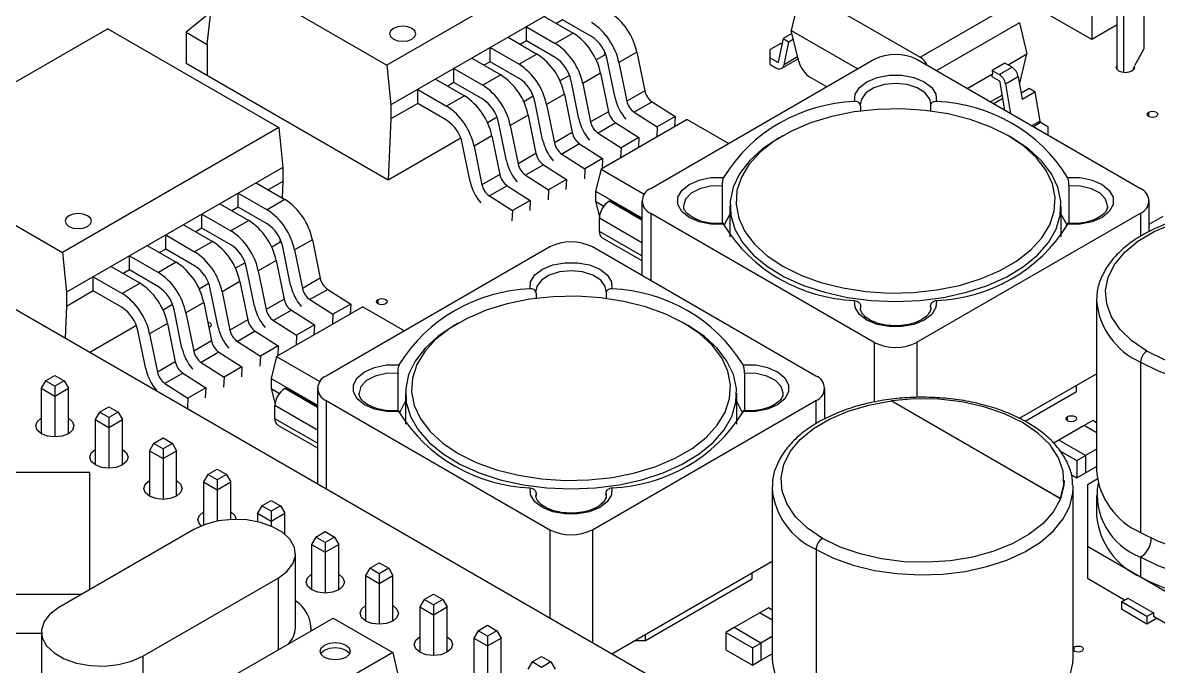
# Model space of a CAD drawing. Header units: millimetres. Extents: x -28 to 252, y 0 to 206.
# Drawn here: x 94.7 to 132.41, y 163.62 to 184.99 of the extents above; entities that cross this region are included whole.
import ezdxf

# ---------------------------------------------------------------- set-up
doc = ezdxf.new("R2010")
doc.units = ezdxf.units.MM

msp = doc.modelspace()

# ---------------------------------------------------------------- linework, layer by layer
at = {"color": 7, "linetype": 'Continuous', "lineweight": 25}
for p, q in [((113.981, 187.726), (106.796, 183.578)), ((130.207, 187.74), (130.207, 184.425)), ((100.822, 184.269), (101.115, 186.858)), ((101.115, 186.858), (106.796, 183.578)), ((130.207, 184.425), (126.187, 186.746)), ((114.113, 186.405), (106.929, 182.258)), ((131.929, 186.009), (131.929, 184.113)), ((120.422, 185.567), (120.22, 184.734)), ((121.096, 185.812), (124.508, 183.842)), ((131.052, 183.424), (131.052, 185.74)), ((131.258, 185.622), (131.258, 183.332)), ((100.943, 185.339), (100.13, 184.668)), ((112.02, 185.197), (112.981, 184.642)), ((124.508, 183.842), (127.409, 185.516)), ((111.428, 184.388), (111.428, 184.855)), ((111.428, 184.855), (112.388, 184.3)), ((112.631, 185.083), (112.425, 184.964)), ((113.592, 184.528), (112.631, 185.083)), ((127.802, 184.987), (125.038, 183.392)), ((127.802, 184.987), (128.054, 183.951)), ((131.052, 184.913), (130.207, 184.425)), ((97.523, 184.784), (90.339, 180.637)), ((97.523, 184.784), (103.204, 181.505)), ((100.13, 184.668), (100.822, 184.269)), ((100.13, 184.668), (100.13, 183.631)), ((110.817, 184.502), (111.778, 183.948)), ((112.981, 184.642), (112.388, 184.3)), ((119.958, 184.461), (119.795, 183.682)), ((120.246, 184.627), (119.958, 184.461)), ((119.958, 184.461), (120.146, 184.353)), ((120.146, 184.353), (120.292, 184.437)), ((120.22, 184.734), (122.441, 183.452)), ((120.472, 183.698), (120.22, 184.734)), ((100.822, 184.269), (100.822, 183.232)), ((110.224, 183.693), (110.224, 184.16)), ((110.224, 184.16), (111.185, 183.606)), ((111.428, 184.388), (111.221, 184.269)), ((112.388, 183.834), (111.428, 184.388)), ((119.88, 184.301), (119.527, 184.097)), ((119.527, 183.599), (119.527, 184.097)), ((119.88, 184.301), (119.924, 184.301)), ((119.987, 183.591), (120.146, 184.353)), ((131.633, 183.563), (131.929, 184.113)), ((109.614, 183.808), (110.574, 183.253)), ((110.224, 183.693), (110.018, 183.574)), ((111.185, 183.139), (110.224, 183.693)), ((111.778, 183.948), (111.185, 183.606)), ((114.018, 183.908), (113.745, 183.751)), ((114.024, 184.028), (114.018, 183.908)), ((114.373, 182.49), (114.112, 183.767)), ((115.095, 184.004), (114.502, 183.662)), ((115.095, 184.004), (115.356, 182.728)), ((122.981, 183.763), (115.556, 179.477)), ((119.768, 183.672), (119.527, 183.811)), ((119.797, 183.689), (119.768, 183.672)), ((119.91, 183.473), (120.451, 183.785)), ((120.435, 183.85), (119.987, 183.591)), ((131.82, 179.477), (124.395, 183.763)), ((127.425, 183.587), (128.054, 183.951)), ((127.808, 182.94), (128.054, 183.951)), ((106.834, 179.761), (100.13, 183.631)), ((106.796, 183.578), (106.929, 182.258)), ((109.021, 182.999), (109.021, 183.465)), ((109.021, 183.465), (109.982, 182.911)), ((113.892, 183.31), (113.299, 182.967)), ((113.892, 183.31), (114.153, 182.033)), ((114.502, 183.662), (114.764, 182.386)), ((119.527, 183.599), (119.71, 183.493)), ((127.32, 183.648), (126.896, 183.403)), ((126.896, 183.403), (126.909, 183.289)), ((126.896, 183.403), (127.133, 183.266)), ((127.133, 183.266), (127.558, 183.511)), ((127.558, 183.511), (127.32, 183.648)), ((131.59, 183.482), (131.609, 183.519)), ((131.59, 183.482), (131.59, 183.424)), ((108.41, 183.113), (109.371, 182.558)), ((109.021, 182.999), (108.815, 182.88)), ((109.982, 182.444), (109.021, 182.999)), ((110.574, 183.253), (109.982, 182.911)), ((112.86, 183.24), (112.542, 183.056)), ((113.17, 181.796), (112.909, 183.072)), ((113.299, 182.967), (113.56, 181.691)), ((121.408, 182.855), (120.865, 183.169)), ((126.062, 182.801), (126.909, 183.289)), ((126.896, 183.191), (126.909, 183.289)), ((127.133, 183.053), (126.896, 183.191)), ((127.319, 182.075), (127.161, 183.012)), ((127.341, 182.953), (127.765, 183.197)), ((127.341, 182.953), (127.507, 181.967)), ((127.765, 183.197), (127.892, 182.445)), ((107.818, 182.304), (107.818, 182.771)), ((107.818, 182.771), (108.778, 182.216)), ((109.371, 182.558), (108.778, 182.216)), ((112.688, 182.615), (112.096, 182.273)), ((112.688, 182.615), (112.95, 181.339)), ((115.356, 182.728), (114.764, 182.386)), ((126.834, 182.355), (127.233, 182.585)), ((128.128, 182.798), (127.858, 182.643)), ((127.892, 182.445), (128.316, 182.69)), ((128.316, 182.69), (128.128, 182.798)), ((128.316, 182.69), (128.479, 181.723)), ((107.818, 182.304), (106.929, 181.791)), ((106.929, 182.258), (106.929, 181.791)), ((108.778, 181.75), (107.818, 182.304)), ((111.657, 182.545), (111.338, 182.361)), ((111.967, 181.101), (111.705, 182.377)), ((112.096, 182.273), (112.357, 180.997)), ((115.603, 182.355), (115.01, 182.013)), ((115.603, 182.355), (116.367, 181.868)), ((122.528, 182.236), (122.521, 182.297)), ((122.526, 182.23), (122.526, 182.054)), ((124.852, 182.287), (124.848, 182.236)), ((124.85, 182.23), (124.85, 182.054)), ((124.855, 182.282), (124.856, 182.297)), ((126.935, 182.297), (127.251, 182.479)), ((110.453, 181.85), (110.135, 181.667)), ((111.485, 181.92), (110.892, 181.578)), ((111.485, 181.92), (111.746, 180.644)), ((114.153, 182.033), (113.56, 181.691)), ((115.01, 182.013), (115.774, 181.526)), ((116.367, 181.868), (115.774, 181.526)), ((116.367, 181.868), (116.351, 181.535)), ((132.095, 181.874), (132.095, 182.017)), ((103.204, 181.505), (96.02, 177.357)), ((103.204, 181.505), (103.337, 180.184)), ((106.929, 181.791), (106.834, 179.761)), ((110.763, 180.406), (110.502, 181.683)), ((110.892, 181.578), (111.154, 180.302)), ((114.4, 181.66), (113.807, 181.318)), ((116.769, 181.776), (113.906, 180.124)), ((114.4, 181.66), (115.164, 181.173)), ((115.774, 181.526), (115.759, 181.193)), ((116.769, 181.776), (118.154, 180.977)), ((128.204, 181.564), (128.479, 181.723)), ((128.254, 181.535), (128.506, 181.681)), ((128.506, 181.681), (128.747, 181.542)), ((128.747, 181.542), (128.747, 181.251)), ((109.25, 181.156), (106.834, 179.761)), ((110.282, 181.226), (109.689, 180.883)), ((110.282, 181.226), (110.543, 179.949)), ((112.95, 181.339), (112.357, 180.997)), ((113.807, 181.318), (114.571, 180.831)), ((115.164, 181.173), (114.571, 180.831)), ((115.164, 181.173), (115.148, 180.841)), ((119.94, 181.232), (119.798, 181.15)), ((127.577, 181.151), (127.436, 181.232)), ((128.743, 181.253), (128.747, 181.256)), ((109.56, 179.712), (109.299, 180.988)), ((109.689, 180.883), (109.95, 179.607)), ((113.196, 180.966), (112.604, 180.623)), ((113.196, 180.966), (113.96, 180.478)), ((114.571, 180.831), (114.555, 180.498)), ((90.339, 180.637), (96.02, 177.357)), ((111.746, 180.644), (111.154, 180.302)), ((112.604, 180.623), (113.368, 180.136)), ((113.96, 180.478), (113.368, 180.136)), ((113.96, 180.478), (113.945, 180.146)), ((103.337, 180.184), (96.152, 176.037)), ((103.337, 180.184), (103.337, 179.717)), ((110.543, 179.949), (109.95, 179.607)), ((111.993, 180.271), (111.4, 179.929)), ((111.4, 179.929), (112.164, 179.442)), ((111.993, 180.271), (112.757, 179.784)), ((113.368, 180.136), (113.352, 179.804)), ((113.906, 180.124), (113.728, 179.393)), ((113.906, 180.124), (115.343, 179.294)), ((102.448, 179.671), (103.408, 179.116)), ((103.337, 179.717), (102.852, 179.437)), ((103.337, 179.717), (103.311, 179.172)), ((110.79, 179.576), (110.197, 179.234)), ((110.79, 179.576), (111.553, 179.089)), ((112.757, 179.784), (112.164, 179.442)), ((112.757, 179.784), (112.741, 179.451)), ((117.929, 179.576), (117.929, 178.321)), ((129.447, 179.576), (129.447, 178.32)), ((101.855, 178.862), (101.855, 179.328)), ((101.855, 179.328), (102.815, 178.774)), ((110.197, 179.234), (110.961, 178.747)), ((112.164, 179.442), (112.149, 179.109)), ((113.728, 179.393), (115.263, 178.507)), ((113.728, 179.393), (113.728, 179.058)), ((101.244, 178.976), (102.205, 178.421)), ((101.855, 178.862), (101.648, 178.743)), ((102.815, 178.307), (101.855, 178.862)), ((103.408, 179.116), (102.815, 178.774)), ((111.553, 179.089), (110.961, 178.747)), ((111.553, 179.089), (111.538, 178.756)), ((113.728, 179.058), (114.002, 178.9)), ((113.728, 179.058), (113.854, 178.541)), ((114.177, 179.06), (114.206, 179.076)), ((115.263, 178.433), (114.177, 179.06)), ((115.263, 178.466), (114.206, 179.076)), ((115.263, 179.069), (115.263, 176.593)), ((118.188, 178.906), (118.188, 177.877)), ((129.188, 177.877), (129.188, 178.906)), ((132.113, 178.05), (132.113, 179.069)), ((100.651, 178.167), (100.651, 178.634)), ((100.651, 178.634), (101.612, 178.079)), ((102.205, 178.421), (101.612, 178.079)), ((110.961, 178.747), (110.945, 178.414)), ((113.852, 178.06), (113.852, 178.497)), ((115.263, 177.682), (113.852, 178.497)), ((115.556, 178.661), (122.981, 174.375)), ((115.556, 178.661), (115.556, 176.424)), ((124.395, 174.375), (131.82, 178.661)), ((131.82, 178.661), (131.82, 177.888)), ((132.113, 178.299), (132.581, 178.569)), ((120.012, 160.713), (89.932, 178.078)), ((100.041, 178.281), (101.001, 177.727)), ((100.651, 178.167), (100.445, 178.048)), ((101.612, 177.613), (100.651, 178.167)), ((115.263, 177.245), (113.852, 178.06)), ((99.448, 177.472), (99.448, 177.939)), ((99.448, 177.939), (100.409, 177.385)), ((101.001, 177.727), (100.409, 177.385)), ((103.242, 177.687), (102.969, 177.53)), ((103.248, 177.807), (103.242, 177.687)), ((104.319, 177.783), (103.726, 177.441)), ((104.319, 177.783), (104.58, 176.507)), ((113.947, 177.849), (115.263, 177.09)), ((96.02, 177.357), (96.152, 176.037)), ((98.837, 177.587), (99.798, 177.032)), ((99.448, 177.472), (99.242, 177.353)), ((100.409, 176.918), (99.448, 177.472)), ((103.597, 176.269), (103.336, 177.546)), ((103.726, 177.441), (103.987, 176.165)), ((112.205, 177.542), (104.78, 173.256)), ((121.043, 173.256), (113.619, 177.542)), ((97.634, 176.892), (98.595, 176.337)), ((98.245, 176.778), (98.245, 177.244)), ((98.245, 177.244), (99.205, 176.69)), ((99.798, 177.032), (99.205, 176.69)), ((102.084, 177.019), (101.765, 176.835)), ((103.116, 177.089), (102.523, 176.746)), ((103.116, 177.089), (103.377, 175.812)), ((97.041, 176.083), (97.041, 176.55)), ((97.041, 176.55), (98.002, 175.995)), ((98.245, 176.778), (98.038, 176.659)), ((99.205, 176.223), (98.245, 176.778)), ((102.394, 175.575), (102.132, 176.851)), ((102.523, 176.746), (102.784, 175.47)), ((98.595, 176.337), (98.002, 175.995)), ((100.88, 176.324), (100.562, 176.14)), ((101.19, 174.88), (100.929, 176.156)), ((101.912, 176.394), (101.319, 176.052)), ((101.912, 176.394), (102.173, 175.118)), ((104.58, 176.507), (103.987, 176.165)), ((97.041, 176.083), (96.152, 175.57)), ((96.152, 176.037), (96.152, 175.57)), ((98.002, 175.529), (97.041, 176.083)), ((101.319, 176.052), (101.581, 174.776)), ((103.377, 175.812), (102.784, 175.47)), ((104.827, 176.134), (104.234, 175.792)), ((104.234, 175.792), (104.998, 175.305)), ((104.827, 176.134), (105.591, 175.647)), ((106.502, 175.653), (106.502, 175.796)), ((111.751, 176.015), (111.744, 176.076)), ((111.75, 176.009), (111.75, 175.833)), ((114.076, 176.066), (114.072, 176.015)), ((114.074, 176.009), (114.074, 175.833)), ((114.079, 176.061), (114.079, 176.076)), ((130.363, 175.812), (130.362, 175.759)), ((130.362, 175.759), (130.362, 170.104)), ((96.152, 175.57), (96.103, 174.515)), ((99.677, 175.629), (99.359, 175.446)), ((99.987, 174.185), (99.726, 175.462)), ((100.709, 175.699), (100.116, 175.357)), ((100.709, 175.699), (100.97, 174.423)), ((103.623, 175.439), (103.031, 175.097)), ((105.993, 175.555), (103.13, 173.903)), ((103.623, 175.439), (104.387, 174.952)), ((105.591, 175.647), (104.998, 175.305)), ((105.591, 175.647), (105.575, 175.314)), ((105.993, 175.555), (107.378, 174.756)), ((122.521, 175.53), (122.52, 175.514)), ((122.526, 175.581), (122.521, 175.53)), ((122.526, 175.581), (122.526, 175.508)), ((124.85, 175.581), (124.85, 175.512)), ((124.856, 175.514), (124.85, 175.581)), ((99.505, 175.005), (98.913, 174.662)), ((99.505, 175.005), (99.767, 173.728)), ((100.116, 175.357), (100.377, 174.081)), ((102.173, 175.118), (101.581, 174.776)), ((103.031, 175.097), (103.795, 174.61)), ((104.998, 175.305), (104.982, 174.972)), ((109.163, 175.011), (109.022, 174.929)), ((116.801, 174.93), (116.659, 175.011)), ((98.474, 174.935), (96.925, 174.041)), ((98.784, 173.491), (98.522, 174.767)), ((98.913, 174.662), (99.174, 173.386)), ((102.42, 174.744), (101.827, 174.402)), ((102.42, 174.744), (103.184, 174.257)), ((104.387, 174.952), (103.795, 174.61)), ((104.387, 174.952), (104.372, 174.619)), ((100.97, 174.423), (100.377, 174.081)), ((101.827, 174.402), (102.591, 173.915)), ((103.184, 174.257), (102.591, 173.915)), ((103.184, 174.257), (103.168, 173.925)), ((103.795, 174.61), (103.779, 174.277)), ((122.981, 174.375), (122.981, 172.392)), ((124.395, 174.375), (124.395, 172.547)), ((101.217, 174.05), (100.624, 173.708)), ((101.217, 174.05), (101.981, 173.563)), ((102.591, 173.915), (102.576, 173.583)), ((103.13, 173.903), (102.952, 173.172)), ((103.13, 173.903), (104.566, 173.073)), ((99.767, 173.728), (99.174, 173.386)), ((100.624, 173.708), (101.388, 173.22)), ((101.981, 173.563), (101.388, 173.22)), ((101.981, 173.563), (101.965, 173.23)), ((131.827, 173.718), (131.827, 168.063)), ((95.455, 173.094), (95.766, 173.274)), ((95.766, 173.274), (96.077, 173.094)), ((100.013, 173.355), (99.421, 173.013)), ((100.013, 173.355), (100.777, 172.868)), ((101.388, 173.22), (101.372, 172.888)), ((102.952, 173.172), (104.487, 172.286)), ((102.952, 173.172), (102.952, 172.837)), ((107.153, 173.355), (107.153, 172.1)), ((118.671, 173.355), (118.671, 172.099)), ((127.805, 171.852), (130.362, 173.328)), ((95.455, 173.094), (95.313, 172.849)), ((95.313, 172.849), (95.766, 172.588)), ((95.313, 172.849), (95.313, 171.343)), ((95.766, 172.915), (95.455, 173.094)), ((96.077, 173.094), (95.766, 172.915)), ((95.766, 172.915), (95.766, 171.233)), ((95.766, 172.588), (96.218, 172.849)), ((96.077, 173.094), (96.218, 172.849)), ((96.218, 171.343), (96.218, 172.849)), ((99.421, 173.013), (100.184, 172.526)), ((100.777, 172.868), (100.184, 172.526)), ((100.777, 172.868), (100.762, 172.535)), ((102.952, 172.837), (103.226, 172.679)), ((102.952, 172.837), (103.078, 172.32)), ((103.401, 172.839), (103.429, 172.855)), ((104.487, 172.212), (103.401, 172.839)), ((104.487, 172.245), (103.429, 172.855)), ((104.487, 172.848), (104.487, 169.676)), ((121.336, 171.829), (121.336, 172.848)), ((127.989, 171.754), (129.698, 172.741)), ((129.698, 172.741), (129.698, 172.945)), ((100.184, 172.526), (100.169, 172.193)), ((104.78, 172.44), (112.205, 168.154)), ((104.78, 172.44), (104.78, 169.507)), ((107.412, 172.685), (107.412, 171.656)), ((113.619, 168.154), (121.043, 172.44)), ((118.412, 171.656), (118.412, 172.685)), ((121.043, 172.44), (121.043, 171.666)), ((123.54, 172.436), (123.54, 172.428)), ((129.168, 169.187), (123.54, 172.436)), ((129.168, 169.179), (123.54, 172.428)), ((97.251, 172.057), (97.109, 171.812)), ((97.251, 172.057), (97.562, 172.237)), ((97.562, 171.878), (97.251, 172.057)), ((97.562, 172.237), (97.873, 172.057)), ((97.873, 172.057), (97.562, 171.878)), ((97.873, 172.057), (98.014, 171.812)), ((103.076, 171.839), (103.076, 172.276)), ((104.487, 171.461), (103.076, 172.276)), ((97.109, 171.812), (97.562, 171.551)), ((97.109, 171.812), (97.109, 170.306)), ((97.562, 171.878), (97.562, 170.196)), ((97.562, 171.551), (98.014, 171.812)), ((98.014, 170.306), (98.014, 171.812)), ((104.487, 171.024), (103.076, 171.839)), ((103.171, 171.628), (104.487, 170.869)), ((129.957, 171.611), (129.109, 171.122)), ((129.401, 171.765), (129.401, 171.908)), ((130.239, 171.776), (129.956, 171.612)), ((129.956, 171.612), (130.362, 171.378)), ((129.956, 171.612), (129.956, 171.611)), ((130.362, 171.377), (129.957, 171.611)), ((130.362, 171.705), (130.239, 171.776)), ((99.047, 171.02), (98.905, 170.775)), ((99.047, 171.02), (99.358, 171.2)), ((99.358, 170.841), (99.047, 171.02)), ((99.358, 171.2), (99.669, 171.02)), ((99.669, 171.02), (99.358, 170.841)), ((99.669, 171.02), (99.81, 170.775)), ((129.108, 171.122), (128.94, 171.025)), ((129.992, 170.612), (129.108, 171.122)), ((98.905, 170.775), (99.358, 170.514)), ((98.905, 170.775), (98.905, 169.269)), ((99.358, 170.841), (99.358, 169.16)), ((99.358, 170.514), (99.81, 170.775)), ((99.81, 169.269), (99.81, 170.775)), ((129.146, 170.774), (129.709, 170.449)), ((129.709, 170.449), (129.992, 170.612)), ((130.362, 170.826), (129.992, 170.612)), ((129.992, 170.612), (129.992, 170.041)), ((100.843, 169.984), (101.154, 170.163)), ((101.154, 170.163), (101.465, 169.984)), ((129.709, 170.449), (129.709, 169.877)), ((129.992, 170.041), (130.362, 170.255)), ((96.931, 170.054), (89.931, 170.054)), ((96.931, 166.167), (96.931, 170.054)), ((100.843, 169.984), (100.701, 169.739)), ((100.701, 169.739), (101.154, 169.477)), ((100.701, 169.739), (100.701, 168.31)), ((101.154, 169.804), (100.843, 169.984)), ((101.465, 169.984), (101.154, 169.804)), ((101.154, 169.804), (101.154, 168.436)), ((101.154, 169.477), (101.606, 169.739)), ((101.465, 169.984), (101.606, 169.739)), ((101.606, 168.491), (101.606, 169.739)), ((129.286, 169.783), (129.286, 169.791)), ((129.521, 169.986), (129.709, 169.877)), ((129.709, 169.877), (129.992, 170.041)), ((130.384, 169.833), (130.059, 169.645)), ((111.75, 169.36), (111.744, 169.309)), ((111.75, 169.36), (111.75, 169.287)), ((114.074, 169.36), (114.074, 169.291)), ((114.079, 169.293), (114.074, 169.36)), ((119.587, 169.59), (119.586, 169.538)), ((119.586, 169.538), (119.586, 163.883)), ((129.586, 169.538), (129.583, 169.632)), ((129.586, 163.883), (129.586, 169.538)), ((130.059, 169.645), (130.059, 166.532)), ((102.639, 168.947), (102.95, 169.126)), ((102.95, 169.126), (103.261, 168.947)), ((111.744, 169.309), (111.744, 169.293)), ((129.168, 169.179), (129.168, 169.187)), ((130.362, 169.288), (130.362, 168.624)), ((102.639, 168.947), (102.497, 168.702)), ((102.497, 168.702), (102.95, 168.441)), ((102.497, 168.702), (102.497, 168.418)), ((102.95, 168.767), (102.639, 168.947)), ((103.261, 168.947), (102.95, 168.767)), ((102.95, 168.767), (102.95, 168.275)), ((102.95, 168.441), (103.402, 168.702)), ((103.261, 168.947), (103.402, 168.702)), ((103.402, 168.008), (103.402, 168.702)), ((100.386, 168.162), (95.896, 165.57)), ((104.435, 167.91), (104.293, 167.665)), ((104.435, 167.91), (104.746, 168.09)), ((104.746, 167.73), (104.435, 167.91)), ((104.746, 168.09), (105.057, 167.91)), ((105.057, 167.91), (104.746, 167.73)), ((105.057, 167.91), (105.198, 167.665)), ((112.205, 168.154), (112.205, 165.22)), ((113.619, 168.154), (113.619, 164.404)), ((104.293, 167.665), (104.746, 167.404)), ((104.293, 167.665), (104.293, 166.158)), ((104.746, 167.73), (104.746, 166.049)), ((104.746, 167.404), (105.198, 167.665)), ((105.198, 166.158), (105.198, 167.665)), ((121.05, 167.497), (121.05, 161.842)), ((130.059, 167.604), (133.595, 165.563)), ((103.757, 164.906), (103.757, 167.355)), ((114.261, 164.033), (119.586, 167.107)), ((131.827, 167.247), (131.827, 166.583)), ((106.231, 166.873), (106.089, 166.628)), ((106.231, 166.873), (106.542, 167.053)), ((106.542, 166.693), (106.231, 166.873)), ((106.542, 167.053), (106.853, 166.873)), ((106.853, 166.873), (106.542, 166.693)), ((106.853, 166.873), (106.995, 166.628)), ((118.922, 166.52), (118.922, 166.724)), ((98.689, 163.957), (103.179, 166.549)), ((103.179, 166.549), (103.179, 164.166)), ((106.089, 166.628), (106.542, 166.367)), ((106.089, 166.628), (106.089, 165.122)), ((106.542, 166.693), (106.542, 165.012)), ((106.542, 166.367), (106.995, 166.628)), ((106.995, 165.122), (106.995, 166.628)), ((115.387, 164.479), (118.922, 166.52)), ((131.296, 165.818), (130.059, 166.532)), ((89.931, 166.013), (96.663, 166.013)), ((108.027, 165.836), (108.338, 166.016)), ((108.338, 166.016), (108.649, 165.836)), ((108.027, 165.836), (107.885, 165.591)), ((107.885, 165.591), (108.338, 165.33)), ((107.885, 165.591), (107.885, 164.085)), ((108.338, 165.657), (108.027, 165.836)), ((108.649, 165.836), (108.338, 165.657)), ((108.338, 165.657), (108.338, 163.975)), ((108.338, 165.33), (108.791, 165.591)), ((108.649, 165.836), (108.791, 165.591)), ((108.791, 164.085), (108.791, 165.591)), ((131.19, 165.757), (131.402, 165.879)), ((132.039, 165.267), (131.19, 165.757)), ((131.19, 165.757), (131.19, 165.512)), ((131.402, 165.879), (132.251, 165.389)), ((99.632, 162.118), (105.006, 165.221)), ((105.006, 165.221), (106.986, 164.078)), ((119.181, 165.39), (118.333, 164.901)), ((119.463, 165.555), (119.18, 165.391)), ((119.18, 165.391), (119.586, 165.157)), ((119.18, 165.391), (119.18, 165.39)), ((119.586, 165.156), (119.181, 165.39)), ((119.586, 165.484), (119.463, 165.555)), ((132.039, 165.022), (131.19, 165.512)), ((132.251, 165.389), (132.039, 165.267)), ((132.039, 165.267), (132.039, 165.022)), ((132.357, 165.205), (132.039, 165.022)), ((132.251, 165.389), (132.251, 165.267)), ((133.595, 164.491), (132.251, 165.267)), ((104.282, 164.803), (104.282, 164.906)), ((109.823, 164.799), (110.134, 164.979)), ((110.134, 164.979), (110.445, 164.799)), ((118.332, 164.901), (118.049, 164.738)), ((119.216, 164.391), (118.332, 164.901)), ((95.317, 164.706), (89.931, 164.706)), ((95.317, 164.763), (95.317, 162.314)), ((109.823, 164.799), (109.682, 164.554)), ((109.682, 164.554), (110.134, 164.293)), ((109.682, 164.554), (109.682, 163.048)), ((110.134, 164.62), (109.823, 164.799)), ((110.445, 164.799), (110.134, 164.62)), ((110.134, 164.62), (110.134, 162.939)), ((110.134, 164.293), (110.587, 164.554)), ((110.445, 164.799), (110.587, 164.554)), ((110.587, 163.048), (110.587, 164.554)), ((115.033, 164.479), (115.387, 164.479)), ((115.387, 164.479), (115.387, 164.683)), ((118.049, 164.738), (118.933, 164.228)), ((118.049, 164.738), (118.049, 164.167)), ((119.586, 164.605), (119.216, 164.391)), ((106.986, 164.078), (101.612, 160.975)), ((106.986, 164.078), (107.269, 162.853)), ((118.049, 164.167), (118.933, 163.656)), ((118.933, 164.228), (119.216, 164.391)), ((118.933, 164.228), (118.933, 163.656)), ((119.216, 164.391), (119.216, 163.82)), ((129.626, 164.119), (129.626, 164.262)), ((98.689, 163.957), (98.689, 161.507)), ((111.619, 163.763), (111.478, 163.518)), ((111.619, 163.763), (111.93, 163.942)), ((111.93, 163.583), (111.619, 163.763)), ((111.93, 163.942), (112.241, 163.763)), ((112.241, 163.763), (111.93, 163.583)), ((112.241, 163.763), (112.383, 163.518)), ((118.933, 163.656), (119.216, 163.82)), ((119.216, 163.82), (119.586, 164.034))]:
    msp.add_line(p, q, dxfattribs=at)
at = {"color": 7, "linetype": 'Continuous', "lineweight": 25, "flags": 128}
for points in [[(107.627, 184.443), (107.721, 184.525), (107.755, 184.621), (107.721, 184.717), (107.627, 184.799), (107.486, 184.853), (107.319, 184.872), (107.152, 184.853), (107.011, 184.799), (106.917, 184.717), (106.884, 184.621), (106.917, 184.525), (107.011, 184.443), (107.152, 184.389), (107.319, 184.37), (107.486, 184.389), (107.627, 184.443)], [(107.011, 184.799), (106.917, 184.717), (106.884, 184.621), (106.917, 184.525), (107.011, 184.443), (107.152, 184.389), (107.319, 184.37), (107.486, 184.389), (107.627, 184.443), (107.721, 184.525), (107.755, 184.621), (107.721, 184.717), (107.627, 184.799), (107.486, 184.853), (107.319, 184.872), (107.152, 184.853), (107.011, 184.799)], [(119.795, 183.682), (119.794, 183.678), (119.792, 183.674), (119.789, 183.671), (119.785, 183.669), (119.781, 183.669), (119.777, 183.669), (119.772, 183.67), (119.768, 183.672)], [(119.71, 183.493), (119.758, 183.47), (119.805, 183.457), (119.848, 183.455), (119.888, 183.463), (119.923, 183.481), (119.951, 183.509), (119.973, 183.546), (119.987, 183.591)], [(131.609, 183.549), (131.621, 183.501), (131.598, 183.435), (131.533, 183.379), (131.436, 183.341), (131.321, 183.328), (131.206, 183.341), (131.109, 183.379), (131.044, 183.435), (131.021, 183.501), (131.044, 183.567), (131.052, 183.578)], [(122.33, 182.369), (122.345, 182.61), (122.486, 182.837), (122.739, 183.029), (123.081, 183.168), (123.479, 183.241), (123.897, 183.241), (124.295, 183.168), (124.637, 183.029), (124.89, 182.837), (125.031, 182.61), (125.046, 182.369)], [(124.856, 182.297), (124.824, 182.454), (124.672, 182.66), (124.411, 182.826), (124.071, 182.934), (123.688, 182.971), (123.305, 182.934), (122.965, 182.826), (122.704, 182.66), (122.552, 182.454), (122.52, 182.297)], [(127.436, 181.232), (126.835, 181.531), (126.164, 181.774), (125.438, 181.957), (124.673, 182.075), (123.886, 182.126), (123.095, 182.109), (122.316, 182.024), (121.569, 181.873), (120.868, 181.66), (120.231, 181.388), (119.671, 181.065), (119.2, 180.697), (118.83, 180.292), (118.569, 179.861), (118.421, 179.411), (118.392, 178.954), (118.48, 178.5), (118.685, 178.058), (119.002, 177.639), (119.424, 177.252), (119.94, 176.905), (120.541, 176.607), (121.211, 176.364), (121.937, 176.181), (122.703, 176.063), (123.49, 176.011), (124.281, 176.029), (125.06, 176.114), (125.807, 176.265), (126.508, 176.478), (127.145, 176.75), (127.705, 177.073), (128.176, 177.441), (128.546, 177.845), (128.807, 178.277), (128.955, 178.726), (128.984, 179.183), (128.896, 179.638), (128.691, 180.079), (128.374, 180.499), (127.952, 180.886), (127.436, 181.232)], [(132.095, 182.017), (132.152, 182.039), (132.219, 182.047), (132.286, 182.039), (132.343, 182.017), (132.381, 181.985), (132.394, 181.946), (132.381, 181.907), (132.343, 181.874), (132.286, 181.853), (132.219, 181.845), (132.152, 181.853), (132.095, 181.874), (132.058, 181.907), (132.044, 181.946), (132.058, 181.985), (132.095, 182.017)], [(119.799, 181.151), (119.27, 180.797), (118.837, 180.402), (118.509, 179.975), (118.294, 179.525), (118.195, 179.061), (118.214, 178.594), (118.353, 178.134), (118.607, 177.691), (118.97, 177.273), (119.436, 176.891), (119.994, 176.553), (120.632, 176.266), (121.336, 176.035), (122.091, 175.867), (122.881, 175.765), (123.688, 175.731), (124.495, 175.765), (125.285, 175.867), (126.04, 176.035), (126.744, 176.266), (127.382, 176.553), (127.94, 176.891), (128.405, 177.273), (128.769, 177.691), (129.023, 178.134), (129.161, 178.594), (129.181, 179.061), (129.082, 179.525), (128.866, 179.975), (128.539, 180.402), (128.106, 180.797), (127.577, 181.151)], [(117.972, 178.285), (117.554, 178.294), (117.161, 178.375), (116.828, 178.521), (116.588, 178.718), (116.461, 178.948), (116.461, 179.19), (116.588, 179.42), (116.828, 179.617), (117.161, 179.763), (117.554, 179.844), (117.972, 179.853)], [(117.929, 179.576), (117.542, 179.561), (117.184, 179.474), (116.896, 179.323), (116.71, 179.127), (116.645, 178.909)], [(129.404, 179.853), (129.821, 179.844), (130.215, 179.763), (130.548, 179.617), (130.788, 179.42), (130.915, 179.19), (130.915, 178.948), (130.788, 178.718), (130.548, 178.521), (130.215, 178.375), (129.821, 178.294), (129.404, 178.285)], [(130.731, 178.902), (130.731, 178.906), (130.666, 179.127), (130.48, 179.323), (130.192, 179.474), (129.834, 179.561), (129.447, 179.576)], [(96.851, 178.222), (96.945, 178.304), (96.978, 178.4), (96.945, 178.496), (96.851, 178.578), (96.709, 178.632), (96.543, 178.651), (96.376, 178.632), (96.235, 178.578), (96.14, 178.496), (96.107, 178.4), (96.14, 178.304), (96.235, 178.222), (96.376, 178.168), (96.543, 178.149), (96.709, 178.168), (96.851, 178.222)], [(96.235, 178.578), (96.14, 178.496), (96.107, 178.4), (96.14, 178.304), (96.235, 178.222), (96.376, 178.168), (96.543, 178.149), (96.709, 178.168), (96.851, 178.222), (96.945, 178.304), (96.978, 178.4), (96.945, 178.496), (96.851, 178.578), (96.709, 178.632), (96.543, 178.651), (96.376, 178.632), (96.235, 178.578)], [(118.188, 178.628), (118.16, 178.585), (117.986, 178.252)], [(129.396, 178.238), (129.215, 178.585), (129.188, 178.628)], [(132.039, 174.085), (131.541, 174.424), (131.146, 174.806), (130.863, 175.219), (130.702, 175.653), (130.665, 176.097), (130.755, 176.539), (130.968, 176.966), (131.299, 177.367), (131.739, 177.732), (132.276, 178.05), (132.896, 178.313), (133.582, 178.515), (134.316, 178.649)], [(111.553, 176.148), (111.569, 176.389), (111.709, 176.616), (111.962, 176.808), (112.304, 176.947), (112.703, 177.02), (113.121, 177.02), (113.519, 176.947), (113.861, 176.808), (114.114, 176.616), (114.255, 176.389), (114.27, 176.148)], [(114.079, 176.076), (114.047, 176.233), (113.896, 176.439), (113.635, 176.605), (113.295, 176.713), (112.912, 176.75), (112.529, 176.713), (112.188, 176.605), (111.928, 176.439), (111.776, 176.233), (111.744, 176.076)], [(106.502, 175.796), (106.559, 175.818), (106.625, 175.826), (106.692, 175.818), (106.749, 175.796), (106.787, 175.764), (106.8, 175.725), (106.787, 175.686), (106.749, 175.653), (106.692, 175.632), (106.625, 175.624), (106.559, 175.632), (106.502, 175.653), (106.464, 175.686), (106.45, 175.725), (106.464, 175.764), (106.502, 175.796)], [(116.659, 175.011), (116.059, 175.31), (115.388, 175.553), (114.662, 175.736), (113.897, 175.854), (113.11, 175.905), (112.318, 175.888), (111.54, 175.803), (110.792, 175.652), (110.092, 175.439), (109.455, 175.167), (108.894, 174.844), (108.424, 174.476), (108.054, 174.071), (107.792, 173.64), (107.645, 173.19), (107.615, 172.733), (107.704, 172.279), (107.909, 171.837), (108.226, 171.418), (108.647, 171.031), (109.164, 170.684), (109.764, 170.386), (110.435, 170.143), (111.161, 169.96), (111.926, 169.842), (112.713, 169.79), (113.505, 169.807), (114.283, 169.892), (115.031, 170.044), (115.731, 170.257), (116.369, 170.529), (116.929, 170.852), (117.399, 171.22), (117.769, 171.624), (118.031, 172.056), (118.178, 172.505), (118.208, 172.962), (118.119, 173.417), (117.914, 173.858), (117.597, 174.278), (117.176, 174.665), (116.659, 175.011)], [(125.046, 175.769), (125.031, 175.528), (124.89, 175.301), (124.637, 175.109), (124.295, 174.97), (123.897, 174.897), (123.479, 174.897), (123.081, 174.97), (122.739, 175.109), (122.486, 175.301), (122.345, 175.528), (122.33, 175.769)], [(131.827, 173.718), (132.408, 173.43), (133.058, 173.197), (133.763, 173.024), (134.505, 172.915), (135.267, 172.873), (136.031, 172.898), (136.779, 172.991), (137.495, 173.148), (138.16, 173.367), (138.76, 173.641), (139.28, 173.965), (139.708, 174.332), (140.035, 174.731), (140.252, 175.155), (140.354, 175.593), (140.362, 175.759)], [(139.944, 175.4), (139.712, 174.976), (139.363, 174.58), (138.907, 174.222), (138.355, 173.912), (137.724, 173.658), (137.029, 173.467), (136.289, 173.344), (135.524, 173.292), (134.755, 173.313), (134.003, 173.407), (133.286, 173.57), (132.626, 173.798), (132.039, 174.085)], [(100.843, 175.043), (100.855, 175.041), (100.912, 175.019), (100.95, 174.986), (100.963, 174.947), (100.95, 174.909), (100.912, 174.876), (100.88, 174.861)], [(109.023, 174.93), (108.494, 174.576), (108.061, 174.181), (107.733, 173.754), (107.517, 173.304), (107.418, 172.84), (107.438, 172.373), (107.576, 171.913), (107.83, 171.47), (108.194, 171.052), (108.66, 170.67), (109.218, 170.332), (109.856, 170.045), (110.56, 169.814), (111.315, 169.646), (112.105, 169.544), (112.912, 169.509), (113.719, 169.544), (114.508, 169.646), (115.263, 169.814), (115.967, 170.045), (116.605, 170.332), (117.163, 170.67), (117.629, 171.052), (117.993, 171.47), (118.247, 171.913), (118.385, 172.373), (118.405, 172.84), (118.306, 173.304), (118.09, 173.754), (117.762, 174.181), (117.329, 174.576), (116.801, 174.93)], [(107.196, 172.064), (106.778, 172.073), (106.385, 172.154), (106.052, 172.3), (105.811, 172.497), (105.685, 172.727), (105.685, 172.969), (105.811, 173.199), (106.052, 173.396), (106.385, 173.542), (106.778, 173.623), (107.196, 173.632)], [(118.627, 173.632), (119.045, 173.623), (119.439, 173.542), (119.771, 173.396), (120.012, 173.199), (120.138, 172.969), (120.138, 172.727), (120.012, 172.497), (119.771, 172.3), (119.439, 172.154), (119.045, 172.073), (118.627, 172.064)], [(107.153, 173.355), (106.765, 173.34), (106.408, 173.253), (106.12, 173.102), (105.934, 172.906), (105.869, 172.688)], [(119.954, 172.681), (119.954, 172.685), (119.89, 172.906), (119.703, 173.102), (119.415, 173.253), (119.058, 173.34), (118.671, 173.355)], [(107.412, 172.407), (107.384, 172.364), (107.209, 172.031)], [(118.62, 172.017), (118.439, 172.364), (118.412, 172.407)], [(121.263, 167.864), (120.765, 168.203), (120.369, 168.585), (120.087, 168.998), (119.925, 169.432), (119.889, 169.876), (119.978, 170.318), (120.191, 170.745), (120.522, 171.146), (120.962, 171.511), (121.499, 171.829), (122.119, 172.092), (122.806, 172.294), (123.54, 172.428)], [(129.168, 169.187), (129.279, 169.639), (129.256, 170.095), (129.102, 170.542), (128.821, 170.968), (128.419, 171.361), (127.909, 171.71), (127.306, 172.004), (126.625, 172.236), (125.887, 172.398), (125.112, 172.487), (124.322, 172.5), (123.54, 172.436)], [(95.317, 171.341), (95.179, 171.46), (95.131, 171.6), (95.179, 171.74), (95.313, 171.857)], [(96.218, 171.857), (96.352, 171.74), (96.401, 171.6), (96.352, 171.46), (96.215, 171.341), (96.009, 171.261), (95.766, 171.233), (95.523, 171.261), (95.317, 171.341)], [(129.401, 171.908), (129.458, 171.93), (129.525, 171.938), (129.592, 171.93), (129.649, 171.908), (129.687, 171.875), (129.7, 171.837), (129.687, 171.798), (129.649, 171.765), (129.592, 171.743), (129.525, 171.736), (129.458, 171.743), (129.401, 171.765), (129.363, 171.798), (129.35, 171.837), (129.363, 171.875), (129.401, 171.908)], [(97.113, 170.304), (96.975, 170.423), (96.927, 170.563), (96.975, 170.703), (97.109, 170.82)], [(98.014, 170.82), (98.148, 170.703), (98.197, 170.563), (98.148, 170.423), (98.011, 170.304), (97.805, 170.224), (97.562, 170.196), (97.319, 170.224), (97.113, 170.304)], [(131.827, 168.063), (132.408, 167.776), (133.058, 167.543), (133.763, 167.37), (134.505, 167.261), (135.267, 167.218), (136.031, 167.244), (136.779, 167.336), (137.495, 167.494), (138.16, 167.712), (138.76, 167.987), (139.28, 168.311), (139.708, 168.677), (140.035, 169.077), (140.252, 169.501), (140.354, 169.939), (140.362, 170.104)], [(98.909, 169.267), (98.771, 169.386), (98.723, 169.526), (98.771, 169.666), (98.905, 169.783)], [(99.81, 169.783), (99.944, 169.666), (99.993, 169.526), (99.944, 169.386), (99.807, 169.267), (99.601, 169.187), (99.358, 169.16), (99.115, 169.187), (98.909, 169.267)], [(129.286, 169.783), (129.279, 169.63), (129.168, 169.179)], [(114.27, 169.548), (114.255, 169.307), (114.114, 169.08), (113.861, 168.888), (113.519, 168.749), (113.121, 168.676), (112.703, 168.676), (112.304, 168.749), (111.962, 168.888), (111.709, 169.08), (111.569, 169.307), (111.553, 169.548)], [(121.05, 167.497), (121.632, 167.209), (122.282, 166.976), (122.986, 166.803), (123.728, 166.694), (124.49, 166.652), (125.254, 166.677), (126.003, 166.77), (126.718, 166.927), (127.384, 167.146), (127.984, 167.42), (128.504, 167.744), (128.932, 168.111), (129.258, 168.51), (129.475, 168.934), (129.578, 169.372), (129.586, 169.538)], [(140.312, 169.696), (140.339, 169.564), (140.354, 169.122), (140.252, 168.684), (140.035, 168.26), (139.708, 167.861), (139.28, 167.494), (138.76, 167.17), (138.16, 166.896), (137.495, 166.677), (136.779, 166.52), (136.031, 166.427), (135.267, 166.402), (134.505, 166.444), (133.763, 166.553), (133.058, 166.726), (132.408, 166.959), (131.827, 167.247)], [(129.168, 169.179), (128.936, 168.755), (128.587, 168.359), (128.13, 168.001), (127.579, 167.691), (126.947, 167.437), (126.252, 167.246), (125.513, 167.123), (124.748, 167.071), (123.979, 167.092), (123.226, 167.186), (122.51, 167.349), (121.85, 167.577), (121.263, 167.864)], [(100.631, 168.282), (100.567, 168.349), (100.519, 168.489), (100.567, 168.63), (100.701, 168.746)], [(101.606, 168.746), (101.74, 168.63), (101.789, 168.489)], [(103.179, 166.549), (103.473, 166.766), (103.668, 167.016), (103.754, 167.287), (103.725, 167.561), (103.583, 167.823), (103.337, 168.059), (103, 168.253), (102.593, 168.395), (102.138, 168.477), (101.663, 168.493), (101.195, 168.444), (100.761, 168.331), (100.386, 168.162)], [(104.297, 166.156), (104.159, 166.275), (104.111, 166.416), (104.159, 166.556), (104.293, 166.673)], [(105.198, 166.673), (105.333, 166.556), (105.381, 166.416), (105.333, 166.275), (105.195, 166.156), (104.989, 166.077), (104.746, 166.049), (104.503, 166.077), (104.297, 166.156)], [(106.093, 165.12), (105.955, 165.239), (105.907, 165.379), (105.955, 165.519), (106.089, 165.636)], [(106.995, 165.636), (107.129, 165.519), (107.177, 165.379), (107.129, 165.239), (106.991, 165.12), (106.785, 165.04), (106.542, 165.012), (106.299, 165.04), (106.093, 165.12)], [(95.896, 165.57), (95.602, 165.353), (95.407, 165.102), (95.321, 164.832), (95.35, 164.558), (95.491, 164.295), (95.738, 164.06), (96.074, 163.866), (96.482, 163.724), (96.936, 163.642), (97.412, 163.625), (97.88, 163.675), (98.314, 163.788), (98.689, 163.957)], [(107.889, 164.083), (107.751, 164.202), (107.703, 164.342), (107.751, 164.482), (107.885, 164.599)], [(108.791, 164.599), (108.925, 164.482), (108.973, 164.342), (108.925, 164.202), (108.787, 164.083), (108.581, 164.003), (108.338, 163.975), (108.095, 164.003), (107.889, 164.083)], [(105.43, 163.915), (105.268, 163.852), (105.077, 163.83), (104.885, 163.852), (104.723, 163.915), (104.615, 164.008), (104.577, 164.119), (104.615, 164.229), (104.723, 164.323), (104.885, 164.385), (105.077, 164.407), (105.268, 164.385), (105.43, 164.323), (105.539, 164.229), (105.577, 164.119), (105.539, 164.008), (105.43, 163.915)], [(104.597, 164.037), (104.615, 164.066), (104.723, 164.159), (104.885, 164.222), (105.077, 164.244), (105.268, 164.222), (105.43, 164.159), (105.539, 164.066), (105.556, 164.037)], [(129.626, 164.262), (129.683, 164.283), (129.75, 164.291), (129.817, 164.283), (129.873, 164.262), (129.911, 164.229), (129.925, 164.19), (129.911, 164.151), (129.873, 164.119), (129.817, 164.097), (129.75, 164.089), (129.683, 164.097), (129.626, 164.119), (129.588, 164.151), (129.586, 164.154)], [(129.586, 164.226), (129.588, 164.229), (129.626, 164.262)], [(121.05, 161.842), (121.632, 161.555), (122.282, 161.322), (122.986, 161.149), (123.728, 161.04), (124.49, 160.997), (125.254, 161.023), (126.003, 161.115), (126.718, 161.273), (127.384, 161.491), (127.984, 161.766), (128.504, 162.09), (128.932, 162.456), (129.258, 162.856), (129.475, 163.28), (129.578, 163.718), (129.586, 163.883)]]:
    msp.add_lwpolyline(points, dxfattribs=at)
at = {"color": 7, "linetype": 'Continuous', "lineweight": 25}
for centre, radius, start, end in [((113.048, 183.583), 2.09, 11.6278, 57.0661), ((112.455, 183.241), 2.09, 11.6278, 57.0661), ((111.845, 182.888), 2.09, 11.6278, 57.0661), ((112.942, 183.526), 1.194, 11.6278, 57.0661), ((111.252, 182.546), 2.09, 11.6278, 57.0661), ((110.641, 182.194), 2.09, 11.6278, 57.0661), ((111.739, 182.831), 1.194, 11.6278, 57.0661), ((121.35, 183.939), 0.91, 195.3924, 237.823), ((123.688, 182.399), 1.537, 62.6097, 117.3903), ((124.175, 183.315), 0.623, 23.0828, 57.671), ((110.049, 181.852), 2.09, 11.6278, 57.0661), ((127.302, 183.116), 0.47, 9.9573, 57.0725), ((109.438, 181.499), 2.09, 11.6278, 57.0661), ((110.536, 182.137), 1.194, 11.6278, 57.0661), ((126.878, 182.871), 0.47, 9.9573, 57.0725), ((127.099, 183.001), 0.0627, 9.9573, 57.0725), ((108.235, 180.804), 2.09, 11.6278, 57.0661), ((108.845, 181.157), 2.09, 11.6278, 57.0661), ((115.95, 182.852), 0.606, 191.8172, 235.1284), ((107.642, 180.462), 2.09, 11.6278, 57.0661), ((109.332, 181.442), 1.194, 11.6278, 57.0661), ((115.911, 182.826), 1.574, 192.3143, 221.2739), ((115.357, 182.51), 0.606, 191.8172, 235.1284), ((122.509, 177.026), 5.345, 91.9213, 148.0733), ((124.867, 177.026), 5.345, 31.9267, 88.0787), ((114.708, 182.131), 1.574, 192.3143, 221.2739), ((114.746, 182.158), 0.606, 191.8172, 235.1284), ((108.129, 180.747), 1.194, 11.6278, 57.0661), ((114.154, 181.815), 0.606, 191.8172, 235.1284), ((128.54, 181.734), 0.0627, 189.9573, 237.0725), ((113.504, 181.437), 1.574, 192.3143, 221.2739), ((113.543, 181.463), 0.606, 191.8172, 235.1284), ((112.95, 181.121), 0.606, 191.8172, 235.1284), ((112.301, 180.742), 1.574, 192.3143, 221.2739), ((111.747, 180.426), 0.606, 191.8172, 235.1284), ((112.34, 180.768), 0.606, 191.8172, 235.1284), ((111.136, 180.073), 0.606, 191.8172, 235.1284), ((111.098, 180.047), 1.574, 192.3143, 221.2739), ((110.544, 179.731), 0.606, 191.8172, 235.1284), ((115.711, 179.069), 0.437, 110.7834, 249.2166), ((131.665, 179.069), 0.437, 290.7834, 69.2166), ((102.272, 177.362), 2.09, 11.6278, 57.0661), ((114.558, 178.465), 0.707, 122.6055, 177.3945), ((101.068, 176.667), 2.09, 11.6278, 57.0661), ((101.679, 177.02), 2.09, 11.6278, 57.0661), ((100.476, 176.325), 2.09, 11.6278, 57.0661), ((102.166, 177.305), 1.194, 11.6278, 57.0661), ((114.078, 178.035), 0.227, 173.7012, 234.9867), ((122.509, 181.111), 5.345, 211.9267, 268.0787), ((124.867, 181.111), 5.345, 271.9213, 328.0733), ((99.865, 175.973), 2.09, 11.6278, 57.0661), ((112.912, 176.177), 1.537, 62.6097, 117.3903), ((99.272, 175.631), 2.09, 11.6278, 57.0661), ((100.963, 176.61), 1.194, 11.6278, 57.0661), ((98.662, 175.278), 2.09, 11.6278, 57.0661), ((99.759, 175.916), 1.194, 11.6278, 57.0661), ((98.069, 174.936), 2.09, 11.6278, 57.0661), ((97.458, 174.583), 2.09, 11.6278, 57.0661), ((98.556, 175.221), 1.194, 11.6278, 57.0661), ((105.135, 176.605), 1.574, 192.3143, 221.2739), ((104.581, 176.289), 0.606, 191.8172, 235.1284), ((105.173, 176.631), 0.606, 191.8172, 235.1284), ((111.732, 170.805), 5.345, 91.9213, 148.0733), ((114.091, 170.805), 5.345, 31.9267, 88.0787), ((96.866, 174.241), 2.09, 11.6278, 57.0661), ((103.97, 175.937), 0.606, 191.8172, 235.1284), ((132.816, 175.974), 2.463, 185.0022, 246.3179), ((97.353, 174.526), 1.194, 11.6278, 57.0661), ((103.931, 175.91), 1.574, 192.3143, 221.2739), ((103.377, 175.594), 0.606, 191.8172, 235.1284), ((102.767, 175.242), 0.606, 191.8172, 235.1284), ((102.728, 175.216), 1.574, 192.3143, 221.2739), ((102.174, 174.9), 0.606, 191.8172, 235.1284), ((101.563, 174.547), 0.606, 191.8172, 235.1284), ((123.688, 175.739), 1.537, 242.6097, 297.3903), ((101.525, 174.521), 1.574, 192.3143, 221.2739), ((100.971, 174.205), 0.606, 191.8172, 235.1284), ((132.287, 173.697), 0.461, 122.6055, 177.3945), ((100.36, 173.852), 0.606, 191.8172, 235.1284), ((100.321, 173.826), 1.574, 192.3143, 221.2739), ((99.767, 173.51), 0.606, 191.8172, 235.1284), ((104.935, 172.848), 0.437, 110.7834, 249.2166), ((120.888, 172.848), 0.437, 290.7834, 69.2166), ((103.782, 172.244), 0.707, 122.6055, 177.3945), ((111.732, 174.89), 5.345, 211.9267, 268.0787), ((114.091, 174.89), 5.345, 271.9213, 328.0733), ((103.301, 171.814), 0.227, 173.7012, 234.9867), ((132.816, 170.319), 2.463, 185.0022, 246.3179), ((122.04, 169.753), 2.463, 185.0022, 246.3179), ((132.599, 169.326), 2.218, 170.3832, 249.6202), ((132.843, 168.859), 2.492, 185.3944, 245.9257), ((112.912, 169.518), 1.537, 242.6097, 297.3903), ((121.511, 167.476), 0.461, 122.6055, 177.3945), ((131.435, 167.88), 0.745, 301.7123, 359.8366), ((135.362, 173.344), 7.629, 242.391, 297.609), ((103.161, 164.848), 1.115, 357.4853, 57.6932), ((102.977, 164.925), 0.781, 313.8852, 358.6223), ((122.04, 164.098), 2.463, 185.0022, 246.3179)]:
    msp.add_arc(centre, radius, start, end, dxfattribs=at)
for points, knots in [([(122.526, 182.23), (122.522, 182.254), (122.515, 182.301), (122.462, 182.348), (122.397, 182.372), (122.352, 182.37), (122.33, 182.369)], [0, 0, 0, 0, 0.277921, 0.557909, 0.778649, 1, 1, 1, 1]), ([(125.046, 182.369), (125.018, 182.369), (124.96, 182.371), (124.895, 182.335), (124.857, 182.286), (124.852, 182.249), (124.85, 182.23)], [0, 0, 0, 0, 0.280855, 0.561571, 0.781116, 1, 1, 1, 1]), ([(117.972, 179.853), (117.965, 179.833), (117.952, 179.794), (117.938, 179.713), (117.93, 179.637), (117.929, 179.596), (117.929, 179.576)], [0, 0, 0, 0, 0.280855, 0.561571, 0.781116, 1, 1, 1, 1]), ([(129.447, 179.576), (129.446, 179.602), (129.445, 179.655), (129.434, 179.739), (129.42, 179.808), (129.409, 179.838), (129.404, 179.853)], [0, 0, 0, 0, 0.277921, 0.557909, 0.778649, 1, 1, 1, 1]), ([(117.984, 178.323), (117.924, 178.32), (117.749, 178.31), (117.457, 178.337), (117.141, 178.419), (116.888, 178.543), (116.721, 178.691), (116.649, 178.815), (116.652, 178.882), (116.654, 178.908)], [0, 0, 0, 0, 0.08521, 0.250679, 0.415684, 0.578549, 0.738832, 0.89905, 1, 1, 1, 1]), ([(130.722, 178.903), (130.724, 178.885), (130.731, 178.826), (130.672, 178.717), (130.525, 178.569), (130.289, 178.44), (129.983, 178.349), (129.673, 178.31), (129.475, 178.319), (129.392, 178.323)], [0, 0, 0, 0, 0.068852, 0.231002, 0.385563, 0.550742, 0.715455, 0.881453, 1, 1, 1, 1]), ([(138.836, 177.937), (138.742, 177.989), (138.47, 178.138), (137.97, 178.348), (137.328, 178.545), (136.645, 178.684), (135.936, 178.763), (135.216, 178.781), (134.499, 178.738), (133.799, 178.634), (133.131, 178.472), (132.507, 178.253), (131.941, 177.982), (131.444, 177.661), (131.027, 177.296), (130.701, 176.893), (130.482, 176.463), (130.372, 176.099), (130.375, 175.883), (130.376, 175.818)], [0, 0, 0, 0, 0.033272, 0.096123, 0.158905, 0.221591, 0.284197, 0.346763, 0.409332, 0.471941, 0.534636, 0.597464, 0.660468, 0.72366, 0.786967, 0.850068, 0.912451, 0.973604, 1, 1, 1, 1]), ([(117.946, 178.318), (117.95, 178.318), (117.957, 178.318), (117.967, 178.296), (117.972, 178.285)], [0, 0, 0, 0, 0.449091, 1, 1, 1, 1]), ([(129.404, 178.285), (129.411, 178.3), (129.421, 178.322), (129.427, 178.317), (129.429, 178.315)], [0, 0, 0, 0, 0.69814, 1, 1, 1, 1]), ([(111.75, 176.009), (111.746, 176.033), (111.739, 176.08), (111.686, 176.127), (111.621, 176.151), (111.576, 176.149), (111.553, 176.148)], [0, 0, 0, 0, 0.277921, 0.557909, 0.778649, 1, 1, 1, 1]), ([(114.27, 176.148), (114.241, 176.148), (114.184, 176.15), (114.119, 176.114), (114.08, 176.065), (114.076, 176.028), (114.074, 176.009)], [0, 0, 0, 0, 0.280855, 0.561571, 0.781116, 1, 1, 1, 1]), ([(122.33, 175.769), (122.358, 175.762), (122.416, 175.748), (122.481, 175.697), (122.519, 175.638), (122.524, 175.6), (122.526, 175.581)], [0, 0, 0, 0, 0.280855, 0.561571, 0.781116, 1, 1, 1, 1]), ([(124.85, 175.581), (124.854, 175.605), (124.861, 175.654), (124.914, 175.714), (124.979, 175.754), (125.024, 175.764), (125.046, 175.769)], [0, 0, 0, 0, 0.277921, 0.557909, 0.778649, 1, 1, 1, 1]), ([(124.855, 175.514), (124.855, 175.513), (124.861, 175.468), (124.832, 175.381), (124.715, 175.229), (124.504, 175.089), (124.217, 174.982), (123.883, 174.924), (123.531, 174.921), (123.192, 174.974), (122.9, 175.076), (122.68, 175.213), (122.554, 175.363), (122.517, 175.461), (122.523, 175.514), (122.524, 175.524)], [0, 0, 0, 0, 0.002066, 0.094862, 0.178783, 0.268721, 0.357462, 0.446642, 0.536449, 0.626327, 0.715411, 0.803133, 0.889789, 0.977697, 1, 1, 1, 1]), ([(107.196, 173.632), (107.189, 173.612), (107.176, 173.573), (107.162, 173.492), (107.154, 173.416), (107.153, 173.375), (107.153, 173.355)], [0, 0, 0, 0, 0.280855, 0.561571, 0.781116, 1, 1, 1, 1]), ([(118.671, 173.355), (118.67, 173.381), (118.668, 173.434), (118.657, 173.518), (118.643, 173.587), (118.633, 173.617), (118.627, 173.632)], [0, 0, 0, 0, 0.277921, 0.557909, 0.778649, 1, 1, 1, 1]), ([(107.207, 172.102), (107.148, 172.099), (106.973, 172.089), (106.68, 172.116), (106.365, 172.198), (106.111, 172.322), (105.945, 172.47), (105.872, 172.594), (105.876, 172.661), (105.877, 172.687)], [0, 0, 0, 0, 0.08521, 0.250679, 0.415684, 0.578549, 0.738832, 0.89905, 1, 1, 1, 1]), ([(119.946, 172.682), (119.948, 172.664), (119.954, 172.605), (119.896, 172.496), (119.749, 172.348), (119.512, 172.219), (119.207, 172.128), (118.896, 172.089), (118.698, 172.098), (118.616, 172.102)], [0, 0, 0, 0, 0.068852, 0.231002, 0.385563, 0.550742, 0.715455, 0.881453, 1, 1, 1, 1]), ([(128.059, 171.716), (127.965, 171.768), (127.694, 171.917), (127.194, 172.127), (126.552, 172.324), (125.869, 172.463), (125.16, 172.542), (124.44, 172.56), (123.723, 172.517), (123.023, 172.413), (122.355, 172.251), (121.731, 172.032), (121.165, 171.76), (120.667, 171.44), (120.251, 171.075), (119.925, 170.672), (119.706, 170.242), (119.596, 169.878), (119.599, 169.662), (119.6, 169.597)], [0, 0, 0, 0, 0.033272, 0.096123, 0.158905, 0.221591, 0.284197, 0.346763, 0.409332, 0.471941, 0.534636, 0.597464, 0.660468, 0.72366, 0.786967, 0.850068, 0.912451, 0.973604, 1, 1, 1, 1]), ([(107.17, 172.097), (107.173, 172.097), (107.181, 172.096), (107.19, 172.075), (107.196, 172.064)], [0, 0, 0, 0, 0.449091, 1, 1, 1, 1]), ([(118.627, 172.064), (118.634, 172.079), (118.644, 172.101), (118.651, 172.096), (118.653, 172.094)], [0, 0, 0, 0, 0.69814, 1, 1, 1, 1]), ([(129.57, 169.643), (129.569, 169.714), (129.565, 169.93), (129.447, 170.286), (129.229, 170.698), (128.909, 171.085), (128.521, 171.429), (128.207, 171.624), (128.059, 171.716)], [0, 0, 0, 0, 0.087571, 0.269694, 0.453023, 0.639589, 0.829509, 1, 1, 1, 1]), ([(111.553, 169.548), (111.582, 169.541), (111.64, 169.527), (111.704, 169.476), (111.743, 169.417), (111.747, 169.379), (111.75, 169.36)], [0, 0, 0, 0, 0.280855, 0.561571, 0.781116, 1, 1, 1, 1]), ([(114.074, 169.36), (114.077, 169.384), (114.085, 169.433), (114.137, 169.493), (114.202, 169.533), (114.247, 169.543), (114.27, 169.548)], [0, 0, 0, 0, 0.277921, 0.557909, 0.778649, 1, 1, 1, 1]), ([(114.079, 169.293), (114.079, 169.292), (114.084, 169.247), (114.055, 169.16), (113.938, 169.008), (113.728, 168.868), (113.441, 168.761), (113.107, 168.703), (112.754, 168.7), (112.416, 168.753), (112.124, 168.855), (111.904, 168.992), (111.777, 169.142), (111.74, 169.24), (111.746, 169.293), (111.747, 169.303)], [0, 0, 0, 0, 0.002066, 0.094862, 0.178783, 0.268721, 0.357462, 0.446642, 0.536449, 0.626327, 0.715411, 0.803133, 0.889789, 0.977697, 1, 1, 1, 1])]:
    msp.add_open_spline(points, degree=3, knots=knots, dxfattribs=at)

doc.saveas('drawing.dxf')
